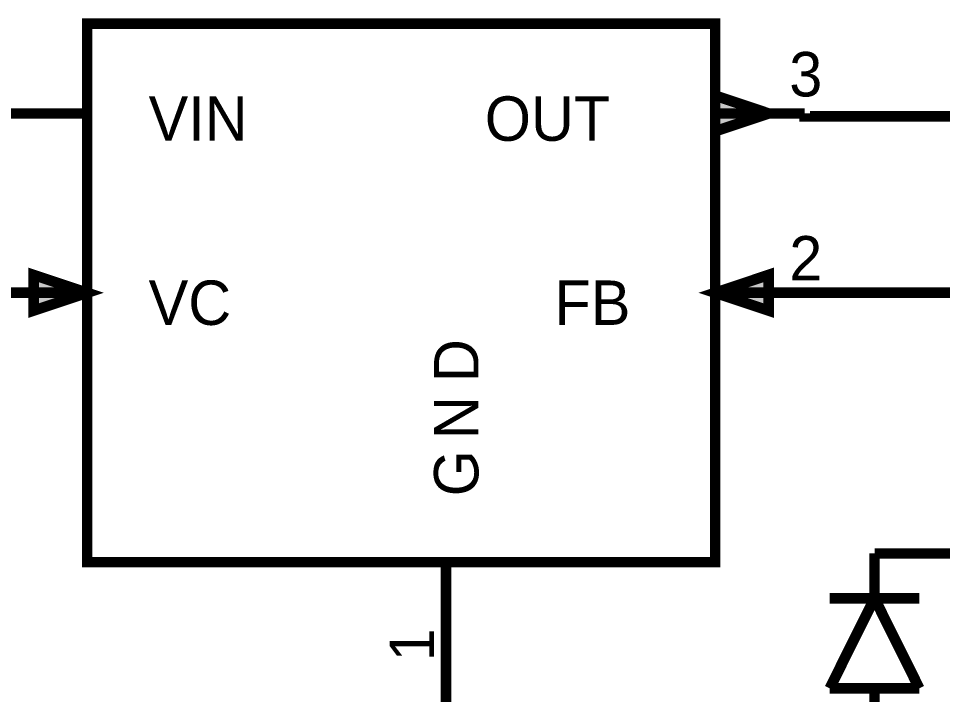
# Model space of a CAD drawing. Header units: millimetres. Extents: x 0 to 394, y 0 to 282.
# Drawn here: x 110.6 to 136.77, y 243.63 to 262.76 of the extents above; entities that cross this region are included whole.
import ezdxf

# ---------------------------------------------------------------- set-up
doc = ezdxf.new("R2010")
doc.units = ezdxf.units.MM
doc.layers.add('Sheet', color=255, linetype='Continuous')

msp = doc.modelspace()

# ---------------------------------------------------------------- linework, layer by layer
at = {"layer": 'Sheet'}
for points, const_width in [([(112.542, 262.612), (130.331, 262.612), (130.331, 247.371), (112.542, 247.371), (112.542, 262.612)], 0.3), ([(112.542, 262.612), (112.542, 247.371), (130.331, 247.371), (130.331, 262.612), (112.542, 262.612), (112.542, 262.612)], 0.0991), ([(131.847, 260.073), (130.331, 260.579), (130.331, 259.568), (131.847, 260.073)], 0.3), ([(131.847, 260.073), (130.331, 260.579), (130.331, 259.568), (131.847, 260.073)], 0.0991), ([(111.026, 255.503), (112.542, 254.997), (111.026, 254.492), (111.026, 255.503)], 0.3), ([(111.026, 255.503), (112.542, 254.997), (111.026, 254.492), (111.026, 255.503)], 0.0991), ([(131.847, 255.503), (130.331, 254.997), (131.847, 254.492), (131.847, 255.503)], 0.3), ([(131.847, 255.503), (130.331, 254.997), (131.847, 254.492), (131.847, 255.503)], 0.0991)]:
    msp.add_lwpolyline(points, close=True, dxfattribs=dict(at, const_width=const_width))
at = {"layer": 'Sheet', "const_width": 0.3}
for points in [[(112.542, 260.073), (110.004, 260.073)], [(130.331, 260.073), (132.869, 260.073)], [(132.869, 260.073), (132.869, 259.995), (139.922, 259.995)], [(21.349, 255.008), (30.008, 255.008), (30.008, 234.995), (90.013, 234.995), (122.706, 234.995), (122.706, 244.833)], [(112.542, 254.997), (110.004, 254.997)], [(130.331, 254.997), (132.869, 254.997)], [(132.869, 254.997), (155.005, 254.997), (155.005, 239.993), (185.002, 239.993), (185.002, 244.99)], [(134.846, 246.349), (134.846, 247.618)], [(134.846, 247.618), (145.01, 247.618)], [(122.706, 247.371), (122.706, 244.833)], [(134.846, 246.349), (133.577, 243.8)], [(133.577, 246.349), (134.846, 246.349)], [(136.115, 243.8), (134.846, 246.349)], [(134.846, 246.349), (136.115, 246.349)], [(133.577, 243.8), (134.846, 243.8)], [(134.846, 243.8), (136.115, 243.8)], [(134.846, 242.531), (134.846, 243.8)]]:
    msp.add_lwpolyline(points, dxfattribs=at)
at = {"layer": 'Sheet'}
for points in [[(130.27, 259.503), (132.001, 260.08), (130.27, 260.657)], [(110.966, 254.423), (112.697, 255), (110.966, 255.577)], [(131.894, 255.577), (130.163, 255), (131.894, 254.423)]]:
    msp.add_solid(points, dxfattribs=at)

# ---------------------------------------------------------------- texts
for s, height, p in [('3', 1.258, (132.431, 260.556)), ('VIN', 1.2579, (114.283, 259.299)), ('OUT', 1.2579, (123.806, 259.299)), ('2', 1.258, (132.431, 255.345)), ('VC', 1.2579, (114.283, 254.087)), ('FB', 1.2579, (125.783, 254.087))]:
    msp.add_text(s, height=height, dxfattribs=at).set_placement(p)
for s, p in [('D', (123.626, 252.47)), ('N', (123.626, 250.853)), ('G', (123.626, 249.236)), ('1', (122.369, 244.564))]:
    msp.add_text(s, height=1.258, rotation=90, dxfattribs=at).set_placement(p)

doc.saveas('drawing.dxf')
